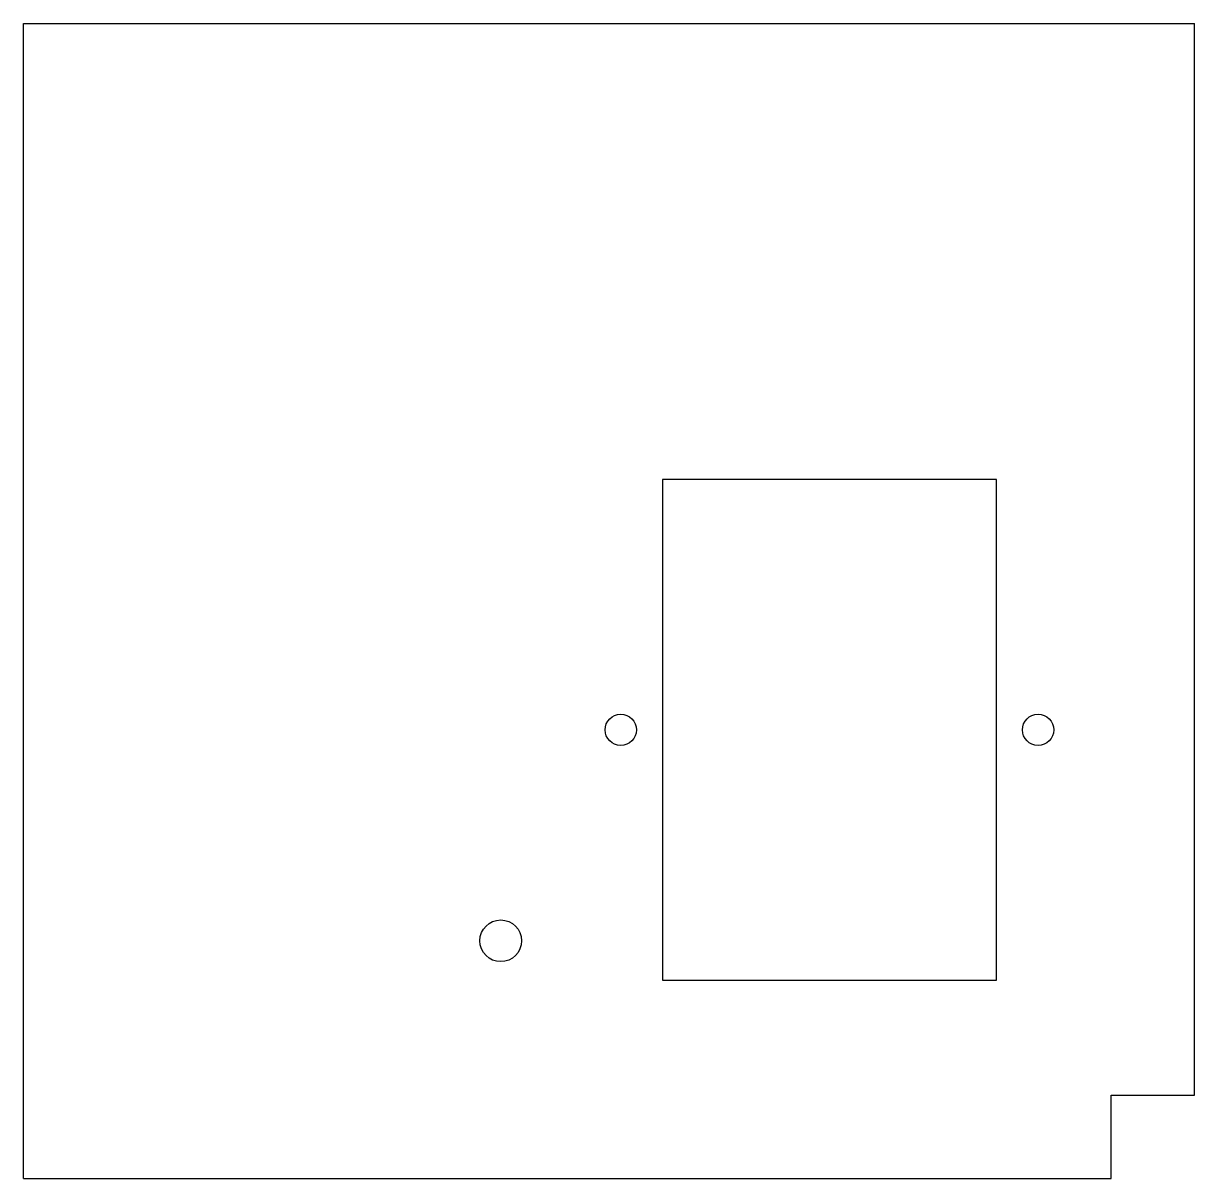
# Model space of a CAD drawing. Header units: inches. Extents: x 24.09 to 31.11, y 12.6 to 19.52.
import ezdxf

# ---------------------------------------------------------------- set-up
doc = ezdxf.new("R2010")
doc.units = ezdxf.units.IN
doc.header["$MEASUREMENT"] = 0
doc.layers.add('alum cab', color=9, linetype='Continuous')

msp = doc.modelspace()

# ---------------------------------------------------------------- linework, layer by layer
for p, q in [((24.0934, 12.6005), (24.0934, 19.5194)), ((24.0934, 19.5194), (31.1093, 19.5194))]:
    msp.add_line(p, q)
at = {"layer": 'alum cab'}
for p, q in [((31.1093, 13.1005), (31.1093, 19.5194)), ((30.6093, 12.6005), (30.6093, 13.1005)), ((30.6093, 13.1005), (31.1093, 13.1005)), ((24.0934, 12.6005), (30.6093, 12.6005))]:
    msp.add_line(p, q, dxfattribs=at)
at = {"layer": 'alum cab', "extrusion": (3e-16, 0, -1)}
for p, q in [((29.9218, 16.788), (27.9218, 16.788)), ((27.9218, 16.788), (27.9218, 13.788)), ((29.9218, 13.788), (29.9218, 16.788)), ((27.9218, 13.788), (29.9218, 13.788))]:
    msp.add_line(p, q, dxfattribs=at)
at = {"layer": 'alum cab'}
for centre, radius in [((27.6718, 15.288), 0.0938), ((30.1718, 15.288), 0.0938), ((26.953, 14.0248), 0.125)]:
    msp.add_circle(centre, radius, dxfattribs=at)

doc.saveas('drawing.dxf')
